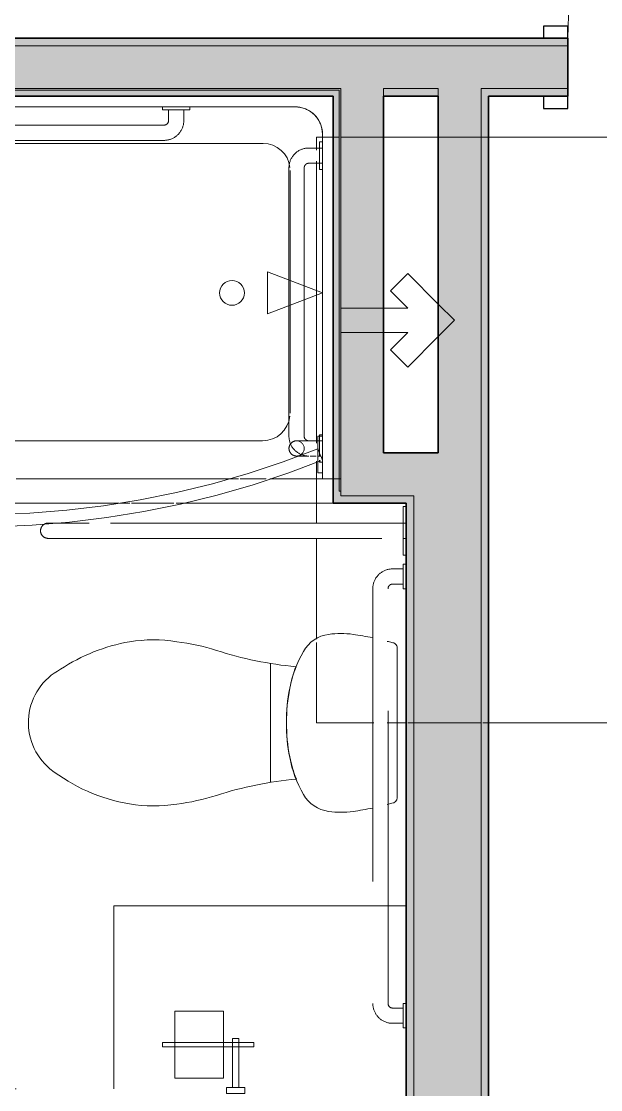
# Model space of a CAD drawing. Header units: inches. Extents: x 6 to 8416, y -388 to 6104.
# Drawn here: x 4300.5 to 4348, y 583.9 to 671.4 of the extents above; entities that cross this region are included whole.
import ezdxf

# ---------------------------------------------------------------- set-up
doc = ezdxf.new("R2010")
doc.units = ezdxf.units.IN
doc.header["$MEASUREMENT"] = 0
doc.linetypes.add('Dash 1_16_', pattern=[48, 24, -24])
doc.linetypes.add('Hidden 1_16_', pattern=[36, 24, -12])
for name, color, linetype, lineweight in [('A-DOOR', 31, 'Continuous', 18), ('A-DOOR-FRAM', 31, 'Continuous', 25), ('A-GENM', 13, 'Continuous', 18), ('A-WALL', 113, 'Continuous', 25), ('A-WALL-PATT', 111, 'Continuous', 35), ('I-WALL', 2, 'Continuous', 25), ('P-SANR-FIXT', 6, 'Continuous', 18), ('Q-SPCQ', 91, 'Continuous', 18)]:
    doc.layers.add(name, color=color, linetype=linetype, lineweight=lineweight)

# ---------------------------------------------------------------- blocks, each defined once
blk = doc.blocks.new('GM BA Shower-Unit-Tub-Prefab-ICC ADA-AM - ICC Type B_ Option A Forward_ 60_W x 32_D-2224287-LEVEL 3 - PLAN Copy 1 Copy 1')
at = {"layer": 'A-GENM'}
blk.add_line((0, 32), (0.625, 32), dxfattribs=at)
blk = doc.blocks.new('PL BA Toilet-Unit-Two Piece-ICC ADA-AM - ICC Type B_ Side Approach_ Swing Up Bar-V698-LEVEL 3 - PLAN Copy 1 Copy 1')
at = {"layer": 'A-GENM', "linetype": 'Hidden 1_16_', "lineweight": 9}
for p, q in [((0, -6), (0, 0)), ((33, 0), (0, 0)), ((33, -24), (33, 0)), ((0, -18.276), (0, -6)), ((0, -18.875), (0, -18.276)), ((0, -22.536), (0, -19.066)), ((0, -23.507), (0, -22.678)), ((0, -47.172), (0, -23.578)), ((33, -24), (48, -24)), ((48, -56), (48, -24))]:
    blk.add_line(p, q, dxfattribs=at)
blk = doc.blocks.new('z Nested-Shower Surround-Tub-Prefab - Variable-V702-LEVEL 3 - PLAN Copy 1 Copy 1')
at = {"layer": 'A-GENM', "lineweight": 9}
for p, q in [((0.125, 33), (0, 33)), ((0, 33), (0, 0)), ((0, 32), (0, 33)), ((0, 33), (0.125, 33)), ((0.125, 0.125), (0.125, 33)), ((0.125, 33), (0.125, 32)), ((0, 29.875), (0, 32)), ((0.125, 32), (0.125, 29.875)), ((0, 0.625), (0, 29.757)), ((0.125, 29.646), (0.125, 0.625)), ((0, 0), (0, 0.625)), ((0, 0), (60, 0)), ((60, 0), (0, 0)), ((0.125, 0.625), (0.125, 0.312)), ((0.125, 0.234), (0.125, 0.125)), ((59.875, 0.125), (0.125, 0.125)), ((0.312, 0.125), (59.688, 0.125))]:
    blk.add_line(p, q, dxfattribs=at)
at = {"layer": 'A-GENM'}
for p, q in [((1.5, 32), (0, 32)), ((0, 32), (0, 0)), ((0, 29.875), (0, 32)), ((0.125, 32), (0.625, 32)), ((0.625, 32), (1.5, 32)), ((1.5, 32), (5.826, 32)), ((1.5, 30.75), (1.5, 32)), ((1.5, 30.75), (1.5, 32)), ((1.5, 32), (1.5, 30.75)), ((6.125, 32), (8.252, 32)), ((8.398, 32), (9.275, 32)), ((9.275, 32), (26.625, 32)), ((1.5, 30), (1.5, 30.75)), ((1.5, 29.757), (1.5, 30.75)), ((1.5, 30.75), (1.5, 30)), ((0, 0.625), (0, 29.757)), ((1.5, 29.25), (1.5, 29.612)), ((1.5, 3.75), (1.5, 29.25)), ((1.5, 5.942), (1.5, 29.058)), ((1.5, 29.058), (1.5, 5.942)), ((53.839, 28.873), (6.409, 28.873)), ((4.159, 26.623), (4.159, 17.771)), ((4.159, 17.771), (4.159, 15.729)), ((4.159, 15.729), (4.159, 6.712)), ((1.5, 3.75), (1.5, 5.058)), ((1.5, 5.058), (1.5, 3.75)), ((53.877, 4.5), (6.371, 4.5)), ((56.25, 1.5), (3.75, 1.5)), ((56.25, 1.5), (3.75, 1.5)), ((3.75, 1.5), (56.25, 1.5)), ((0, 0), (0, 0.625)), ((0, 0), (60, 0)), ((60, 0), (0, 0))]:
    blk.add_line(p, q, dxfattribs=at)
blk.add_circle((8.92, 16.75), 1.016, dxfattribs=at)
for centre, radius, start, end in [((6.409, 26.623), 2.25, 90, 173.7582), ((6.371, 6.712), 2.212, 186.09767, 270), ((3.75, 3.75), 2.25, 180, 200.02868), ((3.75, 3.75), 2.25, 180, 270), ((3.75, 3.75), 2.25, 180, 200.02868), ((3.75, 3.75), 2.25, 200.02868, 204.97132), ((3.75, 3.75), 2.25, 200.02868, 204.97132), ((3.75, 3.75), 2.25, 204.97132, 245.02868), ((3.75, 3.75), 2.25, 204.97132, 245.02868), ((3.75, 3.75), 2.25, 245.02868, 249.97132), ((3.75, 3.75), 2.25, 245.02868, 249.97132), ((3.75, 3.75), 2.25, 249.97132, 270), ((3.75, 3.75), 2.25, 249.97132, 270)]:
    blk.add_arc(centre, radius, start, end, dxfattribs=at)
blk = doc.blocks.new('z Nested-Shower Grab Bars - Variable-V703-LEVEL 3 - PLAN Copy 1 Copy 1')
at = {"layer": 'A-GENM', "linetype": 'Dash 1_16_', "lineweight": 9}
for p, q in [((0.245, 29.125), (0, 29.125)), ((0, 29.125), (0, 29.087)), ((0, 29.125), (0, 29.087)), ((0.245, 29.125), (0, 29.125)), ((0, 29.125), (0, 29.087)), ((0, 29.125), (0, 29.087)), ((0, 29.087), (0, 28.974)), ((0, 29.087), (0, 28.974)), ((0, 29.087), (0, 28.974)), ((0, 29.087), (0, 28.974)), ((0.25, 29.087), (0.25, 29.125)), ((0.25, 29.087), (0.25, 29.125)), ((0.25, 29.087), (0.25, 29.125)), ((0.25, 29.087), (0.25, 29.125)), ((0.25, 28.974), (0.25, 29.087)), ((0.25, 28.974), (0.25, 29.087)), ((0.25, 28.974), (0.25, 29.087)), ((0.25, 28.974), (0.25, 29.087)), ((0, 28.795), (0, 28.563)), ((0, 28.795), (0, 28.563)), ((0, 28.795), (0, 28.563)), ((0, 28.795), (0, 28.563)), ((0, 28.625), (0, 28.604)), ((0, 28.625), (0, 28.604)), ((0, 28.604), (0, 28.541)), ((0, 28.604), (0, 28.541)), ((0, 28.541), (0, 28.442)), ((0, 28.541), (0, 28.442)), ((0, 28.503), (0, 28.291)), ((0, 28.503), (0, 28.291)), ((0, 28.503), (0, 28.291)), ((0, 28.442), (0, 28.313)), ((0, 28.442), (0, 28.313)), ((0, 28.313), (0, 28.162)), ((0, 28.313), (0, 28.162)), ((0, 28.291), (0, 28.258)), ((0, 28.291), (0, 28.258)), ((0, 28.291), (0, 28.258)), ((0, 28.291), (0, 28.258)), ((0, 28.162), (0, 28)), ((0, 28.162), (0, 28)), ((0.375, 28.625), (0.154, 28.625)), ((0.25, 28.625), (0.25, 28.604)), ((0.25, 28.625), (0.25, 28.604)), ((0.25, 28.604), (0.25, 28.541)), ((0.25, 28.604), (0.25, 28.541)), ((0.25, 28.541), (0.25, 28.442)), ((0.25, 28.541), (0.25, 28.442)), ((0.25, 28.442), (0.25, 28.313)), ((0.25, 28.442), (0.25, 28.313)), ((0.25, 28.313), (0.25, 28.259)), ((0.25, 28.313), (0.25, 28.259)), ((0.25, 28.258), (0.25, 28.291)), ((0.25, 28.258), (0.25, 28.291)), ((0.25, 28.258), (0.25, 28.291)), ((0.25, 28.258), (0.25, 28.291)), ((0.25, 28.259), (0.25, 28.162)), ((0.25, 28.259), (0.25, 28)), ((0.25, 28.162), (0.25, 28)), ((1.004, 28.625), (0.515, 28.625)), ((1.004, 28.625), (0.515, 28.625)), ((1.272, 28.618), (1.208, 28.623)), ((1.245, 28.625), (1.284, 28.625)), ((1.44, 28.625), (1.477, 28.625)), ((1.528, 28.574), (1.465, 28.589)), ((1.551, 28.625), (1.587, 28.625)), ((1.587, 28.625), (1.622, 28.625)), ((1.948, 28.401), (1.891, 28.433)), ((2.003, 28.367), (1.948, 28.401)), ((1.966, 28.625), (1.987, 28.625)), ((1.987, 28.625), (2.007, 28.625)), ((2.057, 28.331), (2.003, 28.367)), ((2.007, 28.625), (2.025, 28.625)), ((2.025, 28.625), (2.042, 28.625)), ((2.042, 28.625), (2.057, 28.625)), ((2.057, 28.625), (2.071, 28.625)), ((2.071, 28.625), (2.083, 28.625)), ((2.083, 28.625), (2.094, 28.625)), ((2.094, 28.625), (2.103, 28.625)), ((2.103, 28.625), (2.11, 28.625)), ((2.11, 28.625), (2.116, 28.625)), ((2.116, 28.625), (2.121, 28.625)), ((2.121, 28.625), (2.124, 28.625)), ((2.124, 28.625), (2.125, 28.625)), ((2.125, 28.625), (2.15, 28.625)), ((2.15, 28.625), (2.175, 28.623)), ((2.747, 28.057), (2.749, 28.032)), ((2.749, 28.032), (2.75, 28.007)), ((0, 28), (0, 27.749)), ((0, 28), (0, 27.838)), ((0, 28), (0, 27.838)), ((0, 28), (0, 27.749)), ((0, 28), (0, 27.749)), ((0, 27.838), (0, 27.688)), ((0, 27.838), (0, 27.688)), ((0, 27.709), (0, 26.875)), ((0, 27.709), (0, 26.875)), ((0, 27.709), (0, 26.875)), ((0, 27.688), (0, 27.375)), ((0, 27.688), (0, 27.558)), ((0, 27.558), (0, 27.375)), ((0, 27.438), (0, 26.875)), ((0, 27.375), (1.125, 27.375)), ((0.25, 28), (0.25, 27.838)), ((0.25, 28), (0.25, 27.838)), ((0.25, 27.749), (0.25, 27.991)), ((0.25, 27.838), (0.25, 27.688)), ((0.25, 27.838), (0.25, 27.688)), ((0.25, 26.875), (0.25, 27.709)), ((0.25, 27.688), (0.25, 27.375)), ((0.25, 27.688), (0.25, 27.375)), ((0.25, 26.875), (0.25, 27.687)), ((0.25, 26.875), (0.25, 27.687)), ((0.25, 26.875), (0.25, 27.438)), ((0.25, 27.375), (1.125, 27.375)), ((2.502, 27.863), (2.466, 27.918)), ((2.75, 28.007), (2.75, 27.982)), ((0, 26.875), (0.25, 26.875)), ((0, 26.875), (0.25, 26.875)), ((1.5, 27), (1.5, 15.826)), ((2.75, 16.306), (2.75, 27)), ((1.5, 15.826), (1.5, 14.674)), ((2.75, 14.194), (2.75, 16.306)), ((1.5, 14.674), (1.5, 5)), ((2.75, 5), (2.75, 14.194)), ((0.25, 5.125), (0, 5.125)), ((0, 5.125), (0, 4.563)), ((0, 5.125), (0, 2.875)), ((1.125, 4.625), (0, 4.625)), ((0, 4.625), (0, 4.442)), ((0, 4.625), (0, 3.375)), ((0, 4.442), (0, 4.313)), ((0.25, 2.875), (0.25, 5.125)), ((0.25, 4.563), (0.25, 5.125)), ((0, 4.313), (0, 4.162)), ((0, 4.162), (0, 4)), ((0, 4), (0, 3.838)), ((0, 3.838), (0, 3.688)), ((0, 3.688), (0, 3.558)), ((0, 3.558), (0, 3.375)), ((0, 3.438), (0, 2.875)), ((0, 3.375), (1.125, 3.375)), ((0, 2.875), (0.25, 2.875)), ((0.25, 2.875), (0.25, 3.438)), ((35, 2.75), (13, 2.75)), ((35, 2.75), (13, 2.75)), ((11.375, 1.125), (11.375, 0.25)), ((11.375, 1.125), (11.375, 0.25)), ((12.625, 0.25), (12.625, 1.125)), ((12.625, 0.25), (12.625, 1.125)), ((13, 1.5), (35, 1.5)), ((13, 1.5), (35, 1.5)), ((10.875, 0.25), (10.875, 0)), ((11.687, 0.25), (10.875, 0.25)), ((11.687, 0.25), (10.875, 0.25)), ((10.875, 0.25), (10.875, 0)), ((13.125, 0.25), (10.875, 0.25)), ((11.687, 0.25), (10.875, 0.25)), ((10.875, 0), (13.125, 0)), ((10.875, 0), (13.125, 0)), ((10.875, 0), (13.125, 0)), ((10.875, 0), (13.125, 0)), ((11.375, 0.25), (11.688, 0.25)), ((11.375, 0.25), (11.688, 0.25)), ((11.375, 0.25), (11.688, 0.25)), ((11.375, 0.25), (12.625, 0.25)), ((11.688, 0.25), (11.838, 0.25)), ((11.688, 0.25), (12.313, 0.25)), ((11.688, 0.25), (12.313, 0.25)), ((11.838, 0.25), (12, 0.25)), ((12, 0.25), (12.162, 0.25)), ((12.162, 0.25), (12.313, 0.25)), ((13.125, 0.25), (12.313, 0.25)), ((13.125, 0.25), (12.313, 0.25)), ((12.313, 0.25), (12.625, 0.25)), ((12.313, 0.25), (12.625, 0.25)), ((13.125, 0.25), (12.313, 0.25)), ((12.313, 0.25), (12.625, 0.25)), ((13.125, 0), (13.125, 0.25)), ((13.125, 0), (13.125, 0.25))]:
    blk.add_line(p, q, dxfattribs=at)
at = {"layer": 'A-GENM', "linetype": 'Dash 1_16_', "lineweight": 9, "flags": 128}
for points in [[(1.208, 28.623), (1.143, 28.625), (1.125, 28.625)], [(1.125, 28.625), (1.165, 28.625), (1.205, 28.625), (1.245, 28.625)], [(1.465, 28.589), (1.401, 28.601), (1.337, 28.611), (1.272, 28.618)], [(1.284, 28.625), (1.324, 28.625), (1.363, 28.625), (1.401, 28.625), (1.44, 28.625)], [(1.477, 28.625), (1.514, 28.625), (1.551, 28.625)], [(1.891, 28.433), (1.833, 28.463), (1.774, 28.49), (1.714, 28.515), (1.653, 28.537), (1.591, 28.557), (1.528, 28.574)], [(1.622, 28.625), (1.656, 28.625), (1.69, 28.625), (1.722, 28.625), (1.754, 28.625), (1.784, 28.625), (1.814, 28.625), (1.842, 28.625), (1.87, 28.625), (1.896, 28.625), (1.921, 28.625), (1.944, 28.625), (1.966, 28.625)], [(2.466, 27.918), (2.428, 27.97), (2.389, 28.022), (2.347, 28.072), (2.303, 28.119), (2.257, 28.166), (2.21, 28.21), (2.16, 28.252), (2.109, 28.293), (2.057, 28.331)], [(2.175, 28.623), (2.2, 28.621), (2.225, 28.617), (2.249, 28.613), (2.274, 28.607), (2.298, 28.601), (2.322, 28.593), (2.345, 28.585), (2.368, 28.576), (2.391, 28.565), (2.414, 28.554), (2.436, 28.542), (2.457, 28.53), (2.478, 28.516), (2.498, 28.501), (2.518, 28.486), (2.537, 28.47), (2.556, 28.453), (2.573, 28.435), (2.59, 28.417), (2.607, 28.398), (2.622, 28.379), (2.637, 28.358), (2.651, 28.338), (2.664, 28.316), (2.676, 28.295), (2.688, 28.272), (2.698, 28.25), (2.708, 28.226), (2.716, 28.203), (2.724, 28.179), (2.73, 28.155), (2.736, 28.131), (2.741, 28.106), (2.745, 28.082), (2.747, 28.057)], [(1.125, 27.375), (1.14, 27.375), (1.155, 27.374), (1.17, 27.372), (1.185, 27.37), (1.2, 27.368), (1.214, 27.364), (1.229, 27.36), (1.243, 27.356), (1.257, 27.351), (1.271, 27.345), (1.285, 27.339), (1.298, 27.333), (1.311, 27.325), (1.324, 27.318), (1.337, 27.31), (1.349, 27.301), (1.361, 27.292), (1.372, 27.282), (1.383, 27.272), (1.394, 27.261), (1.404, 27.25), (1.414, 27.239), (1.423, 27.227), (1.432, 27.215), (1.441, 27.203), (1.448, 27.19), (1.456, 27.177), (1.463, 27.163), (1.469, 27.15), (1.475, 27.136), (1.48, 27.122), (1.484, 27.108), (1.488, 27.093), (1.492, 27.078), (1.495, 27.064), (1.497, 27.049), (1.498, 27.034), (1.5, 27.019), (1.5, 27.004), (1.5, 27)], [(1.95, 27.375), (1.927, 27.375), (1.903, 27.375), (1.877, 27.375), (1.85, 27.375), (1.822, 27.375), (1.792, 27.375), (1.762, 27.375), (1.731, 27.375), (1.699, 27.375), (1.665, 27.375), (1.631, 27.375), (1.596, 27.375), (1.561, 27.375), (1.524, 27.375), (1.487, 27.375), (1.45, 27.375), (1.412, 27.375), (1.373, 27.375), (1.334, 27.375), (1.295, 27.375), (1.255, 27.375), (1.216, 27.375), (1.176, 27.375), (1.136, 27.375), (1.125, 27.375)], [(2.125, 27.375), (2.124, 27.375), (2.122, 27.375), (2.118, 27.375), (2.112, 27.375), (2.105, 27.375), (2.096, 27.375), (2.086, 27.375), (2.074, 27.375), (2.061, 27.375), (2.046, 27.375), (2.03, 27.375), (2.012, 27.375), (1.993, 27.375), (1.972, 27.375), (1.95, 27.375)], [(2.75, 27.982), (2.749, 27.957), (2.746, 27.932), (2.743, 27.907), (2.739, 27.882), (2.734, 27.858), (2.727, 27.834), (2.72, 27.81), (2.712, 27.786), (2.703, 27.763), (2.693, 27.74), (2.682, 27.717), (2.671, 27.695), (2.658, 27.674), (2.645, 27.653), (2.63, 27.632), (2.615, 27.612), (2.599, 27.593), (2.583, 27.574), (2.565, 27.556), (2.547, 27.539), (2.528, 27.523), (2.509, 27.507), (2.489, 27.492), (2.468, 27.478), (2.447, 27.464), (2.426, 27.452), (2.403, 27.44), (2.381, 27.43), (2.358, 27.42), (2.334, 27.411), (2.311, 27.403), (2.287, 27.396), (2.262, 27.39), (2.238, 27.385), (2.213, 27.381), (2.188, 27.378), (2.163, 27.376), (2.138, 27.375), (2.125, 27.375)], [(2.646, 27.572), (2.622, 27.633), (2.595, 27.692), (2.566, 27.75), (2.535, 27.807), (2.502, 27.863)], [(2.75, 27), (2.749, 27.065), (2.745, 27.13), (2.738, 27.195), (2.729, 27.259), (2.718, 27.323), (2.703, 27.386), (2.687, 27.449), (2.668, 27.511), (2.646, 27.572)], [(1.5, 5), (1.5, 4.985), (1.499, 4.97), (1.497, 4.955), (1.495, 4.94), (1.493, 4.925), (1.489, 4.911), (1.485, 4.896), (1.481, 4.882), (1.476, 4.868), (1.47, 4.854), (1.464, 4.84), (1.458, 4.827), (1.45, 4.814), (1.443, 4.801), (1.435, 4.788), (1.426, 4.776), (1.417, 4.764), (1.407, 4.753), (1.397, 4.742), (1.386, 4.731), (1.375, 4.721), (1.364, 4.711), (1.352, 4.702), (1.34, 4.693), (1.328, 4.684), (1.315, 4.677), (1.302, 4.669), (1.288, 4.662), (1.275, 4.656), (1.261, 4.65), (1.247, 4.645), (1.233, 4.641), (1.218, 4.637), (1.203, 4.633), (1.189, 4.63), (1.174, 4.628), (1.159, 4.627), (1.144, 4.625), (1.129, 4.625), (1.125, 4.625)], [(1.125, 3.375), (1.19, 3.376), (1.255, 3.38), (1.32, 3.387), (1.384, 3.396), (1.448, 3.407), (1.511, 3.422), (1.574, 3.438), (1.636, 3.457), (1.697, 3.479), (1.758, 3.503), (1.817, 3.53), (1.875, 3.559), (1.932, 3.59), (1.988, 3.623), (2.043, 3.659), (2.095, 3.697), (2.147, 3.736), (2.197, 3.778), (2.244, 3.822), (2.291, 3.868), (2.335, 3.915), (2.377, 3.965), (2.418, 4.016), (2.456, 4.068), (2.492, 4.122), (2.526, 4.177), (2.558, 4.234), (2.588, 4.292), (2.615, 4.351), (2.64, 4.411), (2.662, 4.472), (2.682, 4.534), (2.699, 4.597), (2.714, 4.66), (2.726, 4.724), (2.736, 4.788), (2.743, 4.853), (2.748, 4.917), (2.75, 4.982), (2.75, 5)], [(13, 2.75), (12.935, 2.749), (12.87, 2.745), (12.805, 2.738), (12.741, 2.729), (12.677, 2.718), (12.614, 2.703), (12.551, 2.687), (12.489, 2.668), (12.428, 2.646), (12.367, 2.622), (12.308, 2.595), (12.25, 2.566), (12.193, 2.535), (12.137, 2.502), (12.082, 2.466), (12.03, 2.428), (11.978, 2.389), (11.928, 2.347), (11.881, 2.303), (11.834, 2.257), (11.79, 2.21), (11.748, 2.16), (11.707, 2.109), (11.669, 2.057), (11.633, 2.003), (11.599, 1.948), (11.567, 1.891), (11.537, 1.833), (11.51, 1.774), (11.485, 1.714), (11.463, 1.653), (11.443, 1.591), (11.426, 1.528), (11.411, 1.465), (11.399, 1.401), (11.389, 1.337), (11.382, 1.272), (11.377, 1.208), (11.375, 1.143), (11.375, 1.125)], [(13, 2.75), (12.935, 2.749), (12.87, 2.745), (12.805, 2.738), (12.741, 2.729), (12.677, 2.718), (12.614, 2.703), (12.551, 2.687), (12.489, 2.668), (12.428, 2.646), (12.367, 2.622), (12.308, 2.595), (12.25, 2.566), (12.193, 2.535), (12.137, 2.502), (12.082, 2.466), (12.03, 2.428), (11.978, 2.389), (11.928, 2.347), (11.881, 2.303), (11.834, 2.257), (11.79, 2.21), (11.748, 2.16), (11.707, 2.109), (11.669, 2.057), (11.633, 2.003), (11.599, 1.948), (11.567, 1.891), (11.537, 1.833), (11.51, 1.774), (11.485, 1.714), (11.463, 1.653), (11.443, 1.591), (11.426, 1.528), (11.411, 1.465), (11.399, 1.401), (11.389, 1.337), (11.382, 1.272), (11.377, 1.208), (11.375, 1.143), (11.375, 1.125)], [(12.625, 1.125), (12.625, 1.14), (12.626, 1.155), (12.628, 1.17), (12.63, 1.185), (12.632, 1.2), (12.636, 1.214), (12.64, 1.229), (12.644, 1.243), (12.649, 1.257), (12.655, 1.271), (12.661, 1.285), (12.667, 1.298), (12.675, 1.311), (12.682, 1.324), (12.69, 1.337), (12.699, 1.349), (12.708, 1.361), (12.718, 1.372), (12.728, 1.383), (12.739, 1.394), (12.75, 1.404), (12.761, 1.414), (12.773, 1.423), (12.785, 1.432), (12.797, 1.441), (12.81, 1.448), (12.823, 1.456), (12.837, 1.463), (12.85, 1.469), (12.864, 1.475), (12.878, 1.48), (12.892, 1.484), (12.907, 1.488), (12.922, 1.492), (12.936, 1.495), (12.951, 1.497), (12.966, 1.498), (12.981, 1.5), (12.996, 1.5), (13, 1.5)], [(12.625, 1.125), (12.625, 1.14), (12.626, 1.155), (12.628, 1.17), (12.63, 1.185), (12.632, 1.2), (12.636, 1.214), (12.64, 1.229), (12.644, 1.243), (12.649, 1.257), (12.655, 1.271), (12.661, 1.285), (12.667, 1.298), (12.675, 1.311), (12.682, 1.324), (12.69, 1.337), (12.699, 1.349), (12.708, 1.361), (12.718, 1.372), (12.728, 1.383), (12.739, 1.394), (12.75, 1.404), (12.761, 1.414), (12.773, 1.423), (12.785, 1.432), (12.797, 1.441), (12.81, 1.448), (12.823, 1.456), (12.837, 1.463), (12.85, 1.469), (12.864, 1.475), (12.878, 1.48), (12.892, 1.484), (12.907, 1.488), (12.922, 1.492), (12.936, 1.495), (12.951, 1.497), (12.966, 1.498), (12.981, 1.5), (12.996, 1.5), (13, 1.5)]]:
    blk.add_lwpolyline(points, dxfattribs=at)
at = {"layer": 'A-GENM', "linetype": 'Dash 1_16_', "lineweight": 9}
for start, end in [(90, 270), (270, 90)]:
    blk.add_arc((2.125, 28), 0.625, start, end, dxfattribs=at)
blk = doc.blocks.new('z Nested-Shower Fixtures - Variable-2223344-LEVEL 3 - PLAN Copy 1 Copy 1')
at = {"layer": 'P-SANR-FIXT'}
for p, q in [((0, 0), (4.5, 1.727)), ((4.5, 1.727), (4.5, -1.727)), ((4.5, -1.727), (0, 0))]:
    blk.add_line(p, q, dxfattribs=at)
blk = doc.blocks.new('SE BA Shower Curtain Rod-AM - 1_ Dia__ 76_ AFF-V704-LEVEL 3 - PLAN Copy 1 Copy 1')
at = {"layer": 'Q-SPCQ'}
for p, q in [((0.375, 1.5), (0, 1.5)), ((0, 1.5), (0, 0.75)), ((0, 1.5), (0, -1.5)), ((0.375, -1.5), (0.375, 1.5)), ((0.375, 0.75), (0.375, 1.5)), ((0, 0.75), (0, -0.245)), ((0.002, 0.464), (0.009, 0.449)), ((0.002, 0.464), (0.009, 0.449)), ((0.009, 0.449), (0.027, 0.402)), ((0.009, 0.449), (0.027, 0.402)), ((0.027, 0.402), (0.057, 0.328)), ((0.027, 0.402), (0.095, 0.232)), ((0.057, 0.328), (0.095, 0.232)), ((0.095, 0.232), (0.14, 0.12)), ((0.095, 0.232), (0.14, 0.12)), ((0.375, 0.605), (0.128, 0.512)), ((0.14, 0.12), (0.187, 0)), ((0.14, 0.12), (0.235, -0.12)), ((0.187, 0), (0.235, -0.12)), ((0.375, 0.521), (0.375, 0.75)), ((0, -0.245), (0, -0.388)), ((0, -0.388), (0, -0.75)), ((0, -0.75), (0, -1.5)), ((0.235, -0.12), (0.28, -0.232)), ((0.235, -0.12), (0.28, -0.232)), ((0.28, -0.232), (0.318, -0.328)), ((0.28, -0.232), (0.348, -0.402)), ((0.318, -0.328), (0.348, -0.402)), ((0.348, -0.402), (0.366, -0.449)), ((0.348, -0.402), (0.366, -0.449)), ((0.366, -0.449), (0.373, -0.464)), ((0.366, -0.449), (0.373, -0.464)), ((0.375, -0.388), (0.375, -0.245)), ((0.375, -0.75), (0.375, -0.391)), ((0.375, -1.5), (0.375, -0.75)), ((0, -1.5), (0.375, -1.5))]:
    blk.add_line(p, q, dxfattribs=at)
at = {"layer": 'Q-SPCQ', "flags": 128}
for points in [[(56.625, 0.604), (54.115, 1.547), (51.191, 2.513), (48.231, 3.362), (45.239, 4.091), (42.221, 4.7), (39.18, 5.189), (36.123, 5.555), (33.053, 5.798), (29.976, 5.919), (26.897, 5.916), (23.82, 5.791), (20.75, 5.542), (17.694, 5.171), (14.654, 4.678), (11.636, 4.063), (8.646, 3.329), (5.687, 2.475), (2.765, 1.504), (0.375, 0.605)], [(0.375, -0.464), (3.218, 0.604), (6.104, 1.558), (9.026, 2.395), (11.978, 3.115), (14.958, 3.716), (17.959, 4.198), (20.976, 4.56), (24.006, 4.8), (27.043, 4.919), (30.083, 4.916), (33.119, 4.792), (36.149, 4.547), (39.166, 4.181), (42.166, 3.694), (45.144, 3.088), (48.096, 2.363), (51.016, 1.52), (53.901, 0.562), (56.625, -0.464)]]:
    blk.add_lwpolyline(points, dxfattribs=at)
blk = doc.blocks.new('z Nested-Toilet-2 Piece - z Nested-Toilet-2 Piece-2223810-LEVEL 3 - PLAN Copy 1 Copy 1')
at = {"layer": 'P-SANR-FIXT'}
for p, q in [((-4.871, 11.127), (4.871, 11.127)), ((6.142, 0.75), (-6.142, 0.75))]:
    blk.add_line(p, q, dxfattribs=at)
for centre, radius, start, end in [((0.025, 26.068), 4.932, 27.57244, 140.06334), ((7.716, 20.256), 14.569, 141.95587, 170.34297), ((-7.716, 20.256), 14.569, 9.65703, 33.75517), ((5.191, 20.738), 11.999, 170.58872, 189.14143), ((-5.191, 20.738), 11.999, 350.85857, 9.41128), ((10.95, 20.977), 17.735, 186.94974, 197.76204), ((-10.95, 20.977), 17.735, 342.23796, 353.05026), ((-35.243, 6.16), 30.776, 5.33071, 17.79837), ((35.243, 6.16), 30.776, 162.20163, 174.62228), ((0, -4.969), 14.81, 78.96223, 101.03777), ((0.023, -4.972), 14.801, 78.99624, 100.93335), ((-1.009, 0.027), 9.713, 100.83777, 119.96347), ((-0.935, 0.044), 9.694, 100.99726, 112.21305), ((1.009, 0.027), 9.713, 60.03653, 79.16223), ((1.014, 0.023), 9.709, 68.3062, 79.11052), ((-4.438, 5.975), 2.848, 119.96347, 172.03653), ((4.438, 5.975), 2.848, 7.96347, 60.03653), ((-0.11, 5.37), 7.218, 172.03653, 187.96347), ((0.11, 5.37), 7.218, 352.03653, 7.96347), ((15.604, 7.568), 23.085, 187.96347, 192), ((-15.604, 7.568), 23.085, 348, 352.03653), ((15.604, 7.568), 23.085, 195.0873, 196.03653), ((-6.142, 1.191), 0.441, 180, 270), ((6.142, 1.191), 0.441, 270, 0), ((-15.604, 7.568), 23.085, 343.96347, 344.9127)]:
    blk.add_arc(centre, radius, start, end, dxfattribs=at)
blk = doc.blocks.new('z Nested-Toilet Grab Bars - z Nested-Toilet Grab Bars-V705-LEVEL 3 - PLAN Copy 1 Copy 1')
at = {"layer": 'A-GENM', "linetype": 'Dash 1_16_', "lineweight": 9}
for p, q in [((-1.724, 29.713), (-1.711, 29.691)), ((-1.711, 29.691), (-1.699, 29.67)), ((-1.699, 29.67), (-1.687, 29.647)), ((-1.625, 29.192), (-1.625, 29.233)), ((-1.625, 29.204), (-1.625, 29.159)), ((-1.625, 29.146), (-1.625, 29.192)), ((-1.625, 29.159), (-1.625, 29.109)), ((-1.625, 29.094), (-1.625, 29.146)), ((-1.625, 29.109), (-1.625, 29.054)), ((-1.625, 29.038), (-1.625, 29.094)), ((-1.625, 29.054), (-1.625, 28.994)), ((-2.875, 26), (-2.875, 0.25)), ((-2.875, 26), (-2.875, 0.25)), ((-1.625, 0.25), (-1.625, 26)), ((-1.625, 0.25), (-1.625, 26)), ((-7, 2.75), (-41, 2.75)), ((-42.625, 1.125), (-42.625, 0.25)), ((-41.375, 0.25), (-41.375, 1.125)), ((-41, 1.5), (-7, 1.5)), ((-6.625, 1.125), (-6.625, 0.25)), ((-5.375, 0.25), (-5.375, 1.125)), ((-43, 0.25), (-43, 0)), ((-41, 0.25), (-43, 0.25)), ((-41, 0.25), (-43, 0.25)), ((-42.625, 0.25), (-41.375, 0.25)), ((-42.625, 0.25), (-41.375, 0.25)), ((-41, 0), (-41, 0.25)), ((-7, 0.25), (-7, 0)), ((-5, 0.25), (-7, 0.25)), ((-5, 0.25), (-7, 0.25)), ((-6.625, 0.25), (-5.375, 0.25)), ((-6.625, 0.25), (-5.375, 0.25)), ((-5, 0), (-5, 0.25)), ((-2.854, 0.25), (-4.25, 0.25)), ((-4.25, 0.25), (-0.25, 0.25)), ((-4.25, 0.25), (-4.25, 0)), ((-4.25, 0.25), (-4.25, 0)), ((-2.875, 0.25), (-2.875, 0)), ((-2.875, 0.25), (-2.875, 0)), ((-0.25, 0.25), (-1.647, 0.25)), ((-1.625, 0), (-1.625, 0.25)), ((-1.625, 0), (-1.625, 0.25)), ((-0.25, 0.25), (-0.25, 0)), ((-0.25, 0), (-0.25, 0.25)), ((-43, 0), (-41, 0)), ((-43, 0), (-41, 0)), ((-7, 0), (-5, 0)), ((-7, 0), (-5, 0)), ((-0.25, 0), (-4.25, 0)), ((-4.25, 0), (-2.854, 0)), ((-2.875, 0), (-2.412, 0)), ((-2.875, 0), (-2.854, 0)), ((-2.875, 0), (-2.854, 0)), ((-2.875, 0), (-2.854, 0)), ((-2.854, 0), (-2.791, 0)), ((-2.854, 0), (-2.791, 0)), ((-2.854, 0), (-2.791, 0)), ((-2.791, 0), (-2.692, 0)), ((-2.791, 0), (-2.692, 0)), ((-2.791, 0), (-2.692, 0)), ((-2.692, 0), (-2.562, 0)), ((-2.692, 0), (-2.562, 0)), ((-2.692, 0), (-2.562, 0)), ((-2.562, 0), (-2.412, 0)), ((-2.562, 0), (-2.412, 0)), ((-2.562, 0), (-2.412, 0)), ((-2.412, 0), (-2.25, 0)), ((-2.412, 0), (-2.25, 0)), ((-2.412, 0), (-2.25, 0)), ((-2.412, 0), (-2.25, 0)), ((-2.25, 0), (-1.625, 0)), ((-2.25, 0), (-2.088, 0)), ((-2.25, 0), (-2.088, 0)), ((-2.25, 0), (-2.088, 0)), ((-2.088, 0), (-1.937, 0)), ((-2.088, 0), (-1.937, 0)), ((-2.088, 0), (-1.937, 0)), ((-1.937, 0), (-1.808, 0)), ((-1.937, 0), (-1.808, 0)), ((-1.937, 0), (-1.808, 0)), ((-1.808, 0), (-1.709, 0)), ((-1.808, 0), (-1.709, 0)), ((-1.808, 0), (-1.709, 0)), ((-1.709, 0), (-1.646, 0)), ((-1.709, 0), (-1.646, 0)), ((-1.709, 0), (-1.646, 0)), ((-1.646, 0), (-0.25, 0)), ((-1.646, 0), (-1.625, 0)), ((-1.646, 0), (-1.625, 0)), ((-1.646, 0), (-1.625, 0))]:
    blk.add_line(p, q, dxfattribs=at)
at = {"layer": 'A-GENM', "linetype": 'Dash 1_16_', "lineweight": 9, "flags": 128}
for points in [[(-2.875, 29.375), (-2.875, 29.4), (-2.873, 29.425), (-2.871, 29.45), (-2.867, 29.475), (-2.863, 29.499), (-2.857, 29.524), (-2.851, 29.548), (-2.843, 29.572), (-2.835, 29.595), (-2.826, 29.618), (-2.815, 29.641), (-2.804, 29.664), (-2.792, 29.686), (-2.78, 29.707), (-2.766, 29.728), (-2.751, 29.748), (-2.736, 29.768), (-2.72, 29.787), (-2.703, 29.806), (-2.685, 29.823), (-2.667, 29.84), (-2.648, 29.857), (-2.629, 29.872), (-2.608, 29.887), (-2.588, 29.901), (-2.566, 29.914), (-2.545, 29.926), (-2.522, 29.938), (-2.5, 29.948), (-2.476, 29.958), (-2.453, 29.966), (-2.429, 29.974), (-2.405, 29.98), (-2.381, 29.986), (-2.356, 29.991), (-2.332, 29.995), (-2.307, 29.997), (-2.282, 29.999), (-2.257, 30), (-2.25, 30)], [(-2.25, 30), (-2.225, 30), (-2.2, 29.998), (-2.175, 29.996), (-2.15, 29.992), (-2.126, 29.988), (-2.101, 29.982), (-2.077, 29.976), (-2.053, 29.968), (-2.03, 29.96), (-2.007, 29.951), (-1.984, 29.94), (-1.961, 29.929), (-1.939, 29.917), (-1.918, 29.905), (-1.897, 29.891), (-1.877, 29.876), (-1.857, 29.861), (-1.838, 29.845), (-1.819, 29.828), (-1.802, 29.81), (-1.785, 29.792), (-1.768, 29.773), (-1.753, 29.754), (-1.738, 29.733), (-1.724, 29.713)], [(-2.875, 29.375), (-2.875, 29.372), (-2.875, 29.364), (-2.875, 29.351), (-2.875, 29.332), (-2.875, 29.308), (-2.875, 29.278), (-2.875, 29.244), (-2.875, 29.204), (-2.875, 29.159), (-2.875, 29.109), (-2.875, 29.054), (-2.875, 28.994), (-2.875, 28.929), (-2.875, 28.859), (-2.875, 28.786), (-2.875, 28.707), (-2.875, 28.624), (-2.875, 28.537), (-2.875, 28.446), (-2.875, 28.351), (-2.875, 28.253), (-2.875, 28.15), (-2.875, 28.045), (-2.875, 27.936), (-2.875, 27.824), (-2.875, 27.708), (-2.875, 27.591), (-2.875, 27.47), (-2.875, 27.348), (-2.875, 27.223), (-2.875, 27.096), (-2.875, 26.968), (-2.875, 26.838), (-2.875, 26.706), (-2.875, 26.574), (-2.875, 26.44), (-2.875, 26.306), (-2.875, 26.171), (-2.875, 26.036), (-2.875, 26)], [(-2.875, 26), (-2.875, 26.135), (-2.875, 26.27), (-2.875, 26.404), (-2.875, 26.538), (-2.875, 26.671), (-2.875, 26.802), (-2.875, 26.933), (-2.875, 27.062), (-2.875, 27.189), (-2.875, 27.314), (-2.875, 27.438), (-2.875, 27.559), (-2.875, 27.677), (-2.875, 27.793), (-2.875, 27.906), (-2.875, 28.016), (-2.875, 28.122), (-2.875, 28.225), (-2.875, 28.325), (-2.875, 28.421), (-2.875, 28.513), (-2.875, 28.601), (-2.875, 28.685), (-2.875, 28.765), (-2.875, 28.84), (-2.875, 28.911), (-2.875, 28.977), (-2.875, 29.038), (-2.875, 29.094), (-2.875, 29.146), (-2.875, 29.192), (-2.875, 29.233), (-2.875, 29.269), (-2.875, 29.3), (-2.875, 29.326), (-2.875, 29.346), (-2.875, 29.361), (-2.875, 29.371), (-2.875, 29.375)], [(-1.687, 29.647), (-1.677, 29.625), (-1.667, 29.601), (-1.659, 29.578), (-1.651, 29.554), (-1.645, 29.53), (-1.639, 29.506), (-1.634, 29.481), (-1.63, 29.457), (-1.628, 29.432), (-1.626, 29.407), (-1.625, 29.382), (-1.625, 29.375)], [(-1.625, 29.375), (-1.625, 29.372), (-1.625, 29.364), (-1.625, 29.351), (-1.625, 29.332), (-1.625, 29.308), (-1.625, 29.278), (-1.625, 29.244), (-1.625, 29.204)], [(-1.625, 29.233), (-1.625, 29.269), (-1.625, 29.3), (-1.625, 29.326), (-1.625, 29.346), (-1.625, 29.361), (-1.625, 29.371), (-1.625, 29.375)], [(-1.625, 28.685), (-1.625, 28.765), (-1.625, 28.84), (-1.625, 28.911), (-1.625, 28.977), (-1.625, 29.038)], [(-1.625, 28.994), (-1.625, 28.929), (-1.625, 28.859), (-1.625, 28.786), (-1.625, 28.707)], [(-1.625, 28.707), (-1.625, 28.624), (-1.625, 28.537), (-1.625, 28.446), (-1.625, 28.351), (-1.625, 28.253), (-1.625, 28.15), (-1.625, 28.045), (-1.625, 27.936), (-1.625, 27.824), (-1.625, 27.708), (-1.625, 27.591), (-1.625, 27.47), (-1.625, 27.348), (-1.625, 27.223), (-1.625, 27.096), (-1.625, 26.968), (-1.625, 26.838), (-1.625, 26.706), (-1.625, 26.574), (-1.625, 26.44), (-1.625, 26.306), (-1.625, 26.171), (-1.625, 26.036), (-1.625, 26)], [(-1.625, 26), (-1.625, 26.135), (-1.625, 26.27), (-1.625, 26.404), (-1.625, 26.538), (-1.625, 26.671), (-1.625, 26.802), (-1.625, 26.933), (-1.625, 27.062), (-1.625, 27.189), (-1.625, 27.314), (-1.625, 27.438), (-1.625, 27.559), (-1.625, 27.677), (-1.625, 27.793), (-1.625, 27.906), (-1.625, 28.016), (-1.625, 28.122), (-1.625, 28.225), (-1.625, 28.325), (-1.625, 28.421), (-1.625, 28.513), (-1.625, 28.601), (-1.625, 28.685)], [(-41, 2.75), (-41.065, 2.749), (-41.13, 2.745), (-41.195, 2.738), (-41.259, 2.729), (-41.323, 2.718), (-41.386, 2.703), (-41.449, 2.687), (-41.511, 2.668), (-41.572, 2.646), (-41.633, 2.622), (-41.692, 2.595), (-41.75, 2.566), (-41.807, 2.535), (-41.863, 2.502), (-41.918, 2.466), (-41.97, 2.428), (-42.022, 2.389), (-42.072, 2.347), (-42.119, 2.303), (-42.166, 2.257), (-42.21, 2.21), (-42.252, 2.16), (-42.293, 2.109), (-42.331, 2.057), (-42.367, 2.003), (-42.401, 1.948), (-42.433, 1.891), (-42.463, 1.833), (-42.49, 1.774), (-42.515, 1.714), (-42.537, 1.653), (-42.557, 1.591), (-42.574, 1.528), (-42.589, 1.465), (-42.601, 1.401), (-42.611, 1.337), (-42.618, 1.272), (-42.623, 1.208), (-42.625, 1.143), (-42.625, 1.125)], [(-5.375, 1.125), (-5.376, 1.19), (-5.38, 1.255), (-5.387, 1.32), (-5.396, 1.384), (-5.407, 1.448), (-5.422, 1.511), (-5.438, 1.574), (-5.457, 1.636), (-5.479, 1.697), (-5.503, 1.758), (-5.53, 1.817), (-5.559, 1.875), (-5.59, 1.932), (-5.623, 1.988), (-5.659, 2.043), (-5.697, 2.095), (-5.736, 2.147), (-5.778, 2.197), (-5.822, 2.244), (-5.868, 2.291), (-5.915, 2.335), (-5.965, 2.377), (-6.016, 2.418), (-6.068, 2.456), (-6.122, 2.492), (-6.177, 2.526), (-6.234, 2.558), (-6.292, 2.588), (-6.351, 2.615), (-6.411, 2.64), (-6.472, 2.662), (-6.534, 2.682), (-6.597, 2.699), (-6.66, 2.714), (-6.724, 2.726), (-6.788, 2.736), (-6.853, 2.743), (-6.917, 2.748), (-6.982, 2.75), (-7, 2.75)], [(-41.375, 1.125), (-41.375, 1.14), (-41.374, 1.155), (-41.372, 1.17), (-41.37, 1.185), (-41.368, 1.2), (-41.364, 1.214), (-41.36, 1.229), (-41.356, 1.243), (-41.351, 1.257), (-41.345, 1.271), (-41.339, 1.285), (-41.333, 1.298), (-41.325, 1.311), (-41.318, 1.324), (-41.31, 1.337), (-41.301, 1.349), (-41.292, 1.361), (-41.282, 1.372), (-41.272, 1.383), (-41.261, 1.394), (-41.25, 1.404), (-41.239, 1.414), (-41.227, 1.423), (-41.215, 1.432), (-41.203, 1.441), (-41.19, 1.448), (-41.177, 1.456), (-41.163, 1.463), (-41.15, 1.469), (-41.136, 1.475), (-41.122, 1.48), (-41.108, 1.484), (-41.093, 1.488), (-41.078, 1.492), (-41.064, 1.495), (-41.049, 1.497), (-41.034, 1.498), (-41.019, 1.5), (-41.004, 1.5), (-41, 1.5)], [(-7, 1.5), (-6.985, 1.5), (-6.97, 1.499), (-6.955, 1.497), (-6.94, 1.495), (-6.925, 1.493), (-6.911, 1.489), (-6.896, 1.485), (-6.882, 1.481), (-6.868, 1.476), (-6.854, 1.47), (-6.84, 1.464), (-6.827, 1.458), (-6.814, 1.45), (-6.801, 1.443), (-6.788, 1.435), (-6.776, 1.426), (-6.764, 1.417), (-6.753, 1.407), (-6.742, 1.397), (-6.731, 1.386), (-6.721, 1.375), (-6.711, 1.364), (-6.702, 1.352), (-6.693, 1.34), (-6.684, 1.328), (-6.677, 1.315), (-6.669, 1.302), (-6.662, 1.288), (-6.656, 1.275), (-6.65, 1.261), (-6.645, 1.247), (-6.641, 1.233), (-6.637, 1.218), (-6.633, 1.203), (-6.63, 1.189), (-6.628, 1.174), (-6.627, 1.159), (-6.625, 1.144), (-6.625, 1.129), (-6.625, 1.125)]]:
    blk.add_lwpolyline(points, dxfattribs=at)
blk = doc.blocks.new('Unit-Single-Flush-ICC ADA-AM - 36_ x 84_-NR _U-BE _ BED_-6493364-LEVEL 3 - PLAN Copy 1 Copy 1')
at = {"layer": 'A-DOOR'}
for p, q in [((16.25, 38.375), (18, 38.375)), ((16.25, 2.375), (16.25, 38.375)), ((18, 2.375), (18, 38.375)), ((16.25, 2.375), (18, 2.375))]:
    blk.add_line(p, q, dxfattribs=at)
at = {"layer": 'A-DOOR', "lineweight": 9}
blk.add_arc((18, 2.375), 36, 90, 180, dxfattribs=at)
at = {"layer": 'A-DOOR-FRAM'}
for p, q in [((-18, 3.375), (-20, 3.375)), ((-20, 3.375), (-20, 2.375)), ((-18, 2.375), (-18, 3.375)), ((20, 3.375), (18, 3.375)), ((18, 3.375), (18, 2.375)), ((20, 2.375), (20, 3.375)), ((-20, 2.375), (-18, 2.375)), ((18, 2.375), (20, 2.375)), ((-18, -2.375), (-20, -2.375)), ((-20, -2.375), (-20, -3.375)), ((-18, -3.375), (-18, -2.375)), ((20, -2.375), (18, -2.375)), ((18, -2.375), (18, -3.375)), ((20, -3.375), (20, -2.375)), ((-20, -3.375), (-18, -3.375)), ((18, -3.375), (20, -3.375))]:
    blk.add_line(p, q, dxfattribs=at)
at = {"layer": 'A-DOOR-FRAM', "lineweight": 18}
for p, q in [((-18, 3.375), (-20, 3.375)), ((-20, 3.375), (-20, 2.375)), ((-18, 3.375), (-18, 2.375)), ((20, 3.375), (18, 3.375)), ((18, 3.375), (18, 2.375)), ((20, 3.375), (20, 2.375)), ((-20, 2.375), (-18, 2.375)), ((18, 2.375), (20, 2.375)), ((-20, -3.375), (-20, -2.375)), ((-18, -2.375), (-20, -2.375)), ((-18, -3.375), (-18, -2.375)), ((18, -3.375), (18, -2.375)), ((20, -2.375), (18, -2.375)), ((20, -3.375), (20, -2.375)), ((-20, -3.375), (-18, -3.375)), ((18, -3.375), (20, -3.375))]:
    blk.add_line(p, q, dxfattribs=at)
blk = doc.blocks.new('GM Door Pull Clearance-ICC ADA-AM - GM Door Pull Clearance-ICC ADA-AM-V717-LEVEL 3 - PLAN Copy 1 Copy 1')
at = {"layer": 'A-GENM', "linetype": 'Hidden 1_16_', "lineweight": 9}
for p, q in [((-33, 57.66), (-33, 62.375)), ((-33, 62.375), (-26.419, 62.375)), ((-26.127, 62.375), (-17.854, 62.375)), ((-16.664, 62.375), (-13, 62.375)), ((-13, 62.375), (-11.558, 62.375)), ((-10.058, 62.375), (2.058, 62.375)), ((2.058, 62.375), (2.442, 62.375)), ((2.442, 62.375), (13.058, 62.375)), ((13.942, 62.375), (15, 62.375)), ((15, 62.375), (15, 61.875)), ((15, 61.862), (15, 61)), ((15, 60.928), (15, 60.485)), ((-1, 60.375), (-1, 56.875)), ((-1, 60.375), (1, 60.375)), ((1, 60.375), (1, 56.875)), ((15, 60.375), (15, 56.875)), ((-33, 55.75), (-33, 56.562)), ((-2.414, 56.289), (-3.828, 54.875)), ((-1, 54.875), (-2.414, 56.289)), ((-1, 56.875), (-1, 54.875)), ((1, 56.875), (1, 54.875)), ((1, 54.875), (2.414, 56.289)), ((2.414, 56.289), (3.828, 54.875)), ((15, 56.875), (15, 52.375)), ((-33, 55), (-33, 55.75)), ((-33, 48.875), (-33, 54.865)), ((-3.828, 54.875), (-1.328, 52.375)), ((3.828, 54.875), (1.328, 52.375)), ((-1.328, 52.375), (0, 51.047)), ((1.328, 52.375), (0, 51.047)), ((15, 52.375), (15, 48.25)), ((-33, 48.25), (-33, 48.717)), ((-33, 2.375), (-33, 48.25)), ((15, 48.25), (15, 3.375))]:
    blk.add_line(p, q, dxfattribs=at)
blk = doc.blocks.new('SE BA Toilet Paper Holder-AM - 6_ W x 4 1_2_ D_ 19_ AFF-V1370-LEVEL 3 - PLAN Copy 1 Copy 1')
at = {"layer": 'Q-SPCQ'}
for p, q in [((-1, 6.75), (-5, 6.75)), ((-5, 6.75), (-5, 1.25)), ((-5, 6.75), (-5, 4.712)), ((-1, 4.712), (-1, 6.75)), ((-1, 1.25), (-1, 6.75)), ((-5, 4.154), (-5, 4.594)), ((-5, 3.406), (-5, 4.594)), ((-1, 4.594), (-1, 3.406)), ((-1, 4.594), (-1, 4.154)), ((-0.25, 4.5), (-0.25, 0.5)), ((-0.25, 4.5), (0, 4.5)), ((-0.217, 4.5), (0, 4.5)), ((0, 4.5), (0.217, 4.5)), ((0, 4.5), (0.25, 4.5)), ((0.25, 0.5), (0.25, 4.5)), ((-5, 4.187), (-6, 4.187)), ((-6, 4.187), (-6, 4)), ((-6, 4.162), (-6, 4)), ((-6, 4), (-6, 3.838)), ((-6, 4), (-6, 3.812)), ((-6, 3.812), (-5, 3.812)), ((-1, 4.187), (-5, 4.187)), ((-5, 4), (-5, 4.154)), ((-5, 3.846), (-5, 4)), ((-5, 3.406), (-5, 3.846)), ((-5, 3.812), (-1, 3.812)), ((0.25, 4.187), (-1, 4.187)), ((-1, 4.154), (-1, 4)), ((-1, 4), (-1, 3.846)), ((-1, 3.846), (-1, 3.406)), ((-1, 3.812), (0.25, 3.812)), ((1.5, 4.187), (0.25, 4.187)), ((0.25, 3.812), (1.5, 3.812)), ((1.5, 4), (1.5, 4.187)), ((1.5, 3.812), (1.5, 4)), ((-5, 3.411), (-5, 1.25)), ((-1, 1.25), (-1, 3.411)), ((-5, 1.25), (-1, 1.25)), ((-0.75, 0.5), (-0.75, 0.25)), ((0, 0.5), (-0.75, 0.5)), ((-0.75, 0.25), (-0.75, 0)), ((0, 0.5), (-0.25, 0.5)), ((0, 0.5), (-0.236, 0.5)), ((0, 0.5), (-0.217, 0.5)), ((0.217, 0.5), (0, 0.5)), ((0.25, 0.5), (0, 0.5)), ((0.236, 0.5), (0, 0.5)), ((0.75, 0.5), (0, 0.5)), ((0.75, 0.25), (0.75, 0.5)), ((0.75, 0), (0.75, 0.25)), ((-0.53, 0), (-0.75, 0)), ((-0.53, 0), (-0.75, 0)), ((0, 0), (-0.53, 0)), ((0, 0), (-0.53, 0)), ((0.53, 0), (0, 0)), ((0.53, 0), (0, 0)), ((0.75, 0), (0.53, 0)), ((0.75, 0), (0.53, 0))]:
    blk.add_line(p, q, dxfattribs=at)

msp = doc.modelspace()

# ---------------------------------------------------------------- hatches: boundary and pattern name
at = {"layer": 'A-WALL-PATT', "transparency": 33554560}
h = msp.add_hatch(color=10, dxfattribs=at)
h.paths.add_polyline_path([(4138.41533733, 669.43577679), (4345.29033733, 669.43577679), (4345.29033733, 670.06077679), (4138.41533733, 670.06077679)])
h.paths.add_polyline_path([(4384.66533733, 669.43577679), (4384.66533733, 670.06077679), (4381.29033733, 670.06077679), (4381.29033733, 669.43577679)])
at = {"layer": 'A-WALL-PATT', "lineweight": 25, "transparency": 33554560}
h = msp.add_hatch(color=10, dxfattribs=at)
h.paths.add_polyline_path([(4138.41533733, 665.31077679), (4234.41533733, 665.31077679), (4234.41533733, 665.93577679), (4138.41533733, 665.93577679)])
h.paths.add_polyline_path([(4238.54033733, 665.31077679), (4263.16533733, 665.31077679), (4263.16533733, 665.93577679), (4237.91533733, 665.93577679), (4237.91533733, 665.31077679)])
h.paths.add_polyline_path([(4266.66533733, 665.31077679), (4326.66533733, 665.31077679), (4326.66533733, 665.93577679), (4266.66533733, 665.93577679), (4266.66533733, 665.70131081)])
h.paths.add_polyline_path([(4330.16533733, 665.31077679), (4334.66533733, 665.31077679), (4334.66533733, 665.93577679), (4330.16533733, 665.93577679), (4330.16533733, 665.70131081)])
h.paths.add_polyline_path([(4338.16533733, 665.31077679), (4345.29033733, 665.31077679), (4345.29033733, 665.93577679), (4338.16533733, 665.93577679), (4338.16533733, 665.70131081)])
h.paths.add_polyline_path([(4381.29033733, 665.31077679), (4384.66533733, 665.31077679), (4384.66533733, 665.93577679), (4381.29033733, 665.93577679), (4381.29033733, 665.70131081)])
for points in [[(4326.04033733, 632.56077679), (4326.66533733, 632.56077679), (4326.66533733, 665.31077679), (4326.04033733, 665.31077679), (4326.04033733, 636.06077679)], [(4332.04033733, 631.93577679), (4332.04033733, 632.56077679), (4326.04033733, 632.56077679), (4326.04033733, 631.93577679)], [(4332.04033733, 548.56077679), (4332.66533733, 548.56077679), (4332.66533733, 632.56077679), (4332.04033733, 632.56077679), (4332.04033733, 557.45168581)]]:
    msp.add_hatch(color=10, dxfattribs=at).paths.add_polyline_path(points)
at = {"layer": 'A-WALL-PATT', "transparency": 33554560}
for points in [[(4338.79033733, 636.06077679), (4338.79033733, 665.31077679), (4338.16533733, 665.31077679), (4338.16533733, 636.06077679)], [(4338.79033733, 544.43577679), (4338.79033733, 636.06077679), (4338.16533733, 636.06077679), (4338.16533733, 544.43577679)]]:
    msp.add_hatch(color=10, dxfattribs=at).paths.add_polyline_path(points)
at = {"layer": 'I-WALL', "transparency": 33554560}
h = msp.add_hatch(color=10, dxfattribs=at)
h.paths.add_polyline_path([(4138.41533733, 665.93577679), (4345.29033733, 665.93577679), (4345.29033733, 669.43577679), (4138.41533733, 669.43577679)])
h.paths.add_polyline_path([(4381.29033733, 665.93577679), (4385.29033733, 665.93577679), (4385.29033733, 669.43577679), (4381.29033733, 669.43577679)])
for points in [[(4330.16533733, 636.06077679), (4330.16533733, 665.93577679), (4326.66533733, 665.93577679), (4326.66533733, 636.06077679)], [(4338.16533733, 636.06077679), (4338.16533733, 665.93577679), (4334.66533733, 665.93577679), (4334.66533733, 636.06077679)], [(4332.04033733, 632.56077679), (4332.66533733, 632.56077679), (4332.66533733, 636.06077679), (4326.66533733, 636.06077679), (4326.66533733, 632.56077679)], [(4338.16533733, 547.93577679), (4338.16533733, 636.06077679), (4332.66533733, 636.06077679), (4332.66533733, 547.93577679)]]:
    msp.add_hatch(color=10, dxfattribs=at).paths.add_polyline_path(points)

# ---------------------------------------------------------------- linework, layer by layer
at = {"layer": 'A-WALL', "lineweight": 9}
for p, q in [((4345.29033733, 669.43577679), (4138.41533733, 669.43577679)), ((4326.66533733, 665.93577679), (4266.66533733, 665.93577679)), ((4326.66533733, 632.56077679), (4326.66533733, 665.93577679)), ((4334.66533733, 665.93577679), (4330.16533733, 665.93577679)), ((4330.16533733, 665.93577679), (4330.16533733, 665.31077679)), ((4334.66533733, 665.93577679), (4334.66533733, 665.31077679)), ((4338.16533733, 544.43577679), (4338.16533733, 665.93577679)), ((4345.29033733, 665.93577679), (4338.16533733, 665.93577679)), ((4332.66533733, 632.56077679), (4326.66533733, 632.56077679)), ((4332.66533733, 547.93577679), (4332.66533733, 632.56077679))]:
    msp.add_line(p, q, dxfattribs=at)
at = {"layer": 'I-WALL', "lineweight": 35}
for p, q in [((4345.29033733, 670.06077679), (4138.41533733, 670.06077679)), ((4345.29033733, 665.31077679), (4345.29033733, 670.06077679)), ((4267.29033733, 665.31077679), (4326.04033733, 665.31077679)), ((4326.04033733, 665.31077679), (4326.04033733, 631.93577679)), ((4330.16533733, 665.31077679), (4334.66533733, 665.31077679)), ((4330.16533733, 636.06077679), (4330.16533733, 665.31077679)), ((4334.66533733, 665.31077679), (4334.66533733, 636.06077679)), ((4338.79033733, 543.81077679), (4338.79033733, 665.31077679)), ((4338.79033733, 665.31077679), (4345.29033733, 665.31077679)), ((4334.66533733, 636.06077679), (4330.16533733, 636.06077679)), ((4326.04033733, 631.93577679), (4332.04033733, 631.93577679)), ((4332.04033733, 631.93577679), (4332.04033733, 548.56077679))]:
    msp.add_line(p, q, dxfattribs=at)

# ---------------------------------------------------------------- block references
at = {"layer": 'A-DOOR'}
msp.add_blockref('Unit-Single-Flush-ICC ADA-AM - 36_ x 84_-NR _U-BE _ BED_-6493364-LEVEL 3 - PLAN Copy 1 Copy 1', (4363.29033733, 667.68577679), dxfattribs=at)
at = {"layer": 'A-GENM', "lineweight": 9, "rotation": 180}
msp.add_blockref('z Nested-Shower Surround-Tub-Prefab - Variable-V702-LEVEL 3 - PLAN Copy 1 Copy 1', (4326.66533733, 665.93577679), dxfattribs=at)
at = {"layer": 'A-GENM', "linetype": 'Dash 1_16_', "lineweight": 9}
for name, p, rotation in [('z Nested-Shower Grab Bars - Variable-V703-LEVEL 3 - PLAN Copy 1 Copy 1', (4325.16533733, 664.43577679), 180), ('z Nested-Toilet Grab Bars - z Nested-Toilet Grab Bars-V705-LEVEL 3 - PLAN Copy 1 Copy 1', (4332.04033733, 631.93577679), 90.00000000000114)]:
    msp.add_blockref(name, p, dxfattribs=dict(at, rotation=rotation))
at = {"layer": 'A-GENM', "linetype": 'Hidden 1_16_', "lineweight": 9, "rotation": 89.99999999999986}
msp.add_blockref('GM Door Pull Clearance-ICC ADA-AM - GM Door Pull Clearance-ICC ADA-AM-V717-LEVEL 3 - PLAN Copy 1 Copy 1', (4387.04033733, 646.93577679), dxfattribs=at)
at = {"layer": 'A-GENM', "rotation": 180}
msp.add_blockref('GM BA Shower-Unit-Tub-Prefab-ICC ADA-AM - ICC Type B_ Option A Forward_ 60_W x 32_D-2224287-LEVEL 3 - PLAN Copy 1 Copy 1', (4326.66533733, 665.93577679), dxfattribs=at)
at = {"layer": 'P-SANR-FIXT'}
for name, p, rotation in [('z Nested-Shower Fixtures - Variable-2223344-LEVEL 3 - PLAN Copy 1 Copy 1', (4325.16533733, 649.18577679), 180), ('PL BA Toilet-Unit-Two Piece-ICC ADA-AM - ICC Type B_ Side Approach_ Swing Up Bar-V698-LEVEL 3 - PLAN Copy 1 Copy 1', (4332.04033733, 631.93577679), 270.000000000001), ('z Nested-Toilet-2 Piece - z Nested-Toilet-2 Piece-2223810-LEVEL 3 - PLAN Copy 1 Copy 1', (4332.04033733, 613.93577679), 90.00000000000077)]:
    msp.add_blockref(name, p, dxfattribs=dict(at, rotation=rotation))
at = {"layer": 'Q-SPCQ', "rotation": 180}
msp.add_blockref('SE BA Shower Curtain Rod-AM - 1_ Dia__ 76_ AFF-V704-LEVEL 3 - PLAN Copy 1 Copy 1', (4325.16533733, 635.93577679), dxfattribs=at)
at = {"layer": 'Q-SPCQ'}
msp.add_blockref('SE BA Toilet Paper Holder-AM - 6_ W x 4 1_2_ D_ 19_ AFF-V1370-LEVEL 3 - PLAN Copy 1 Copy 1', (4318.04033733, 583.56077679), dxfattribs=at)

doc.saveas('drawing.dxf')
